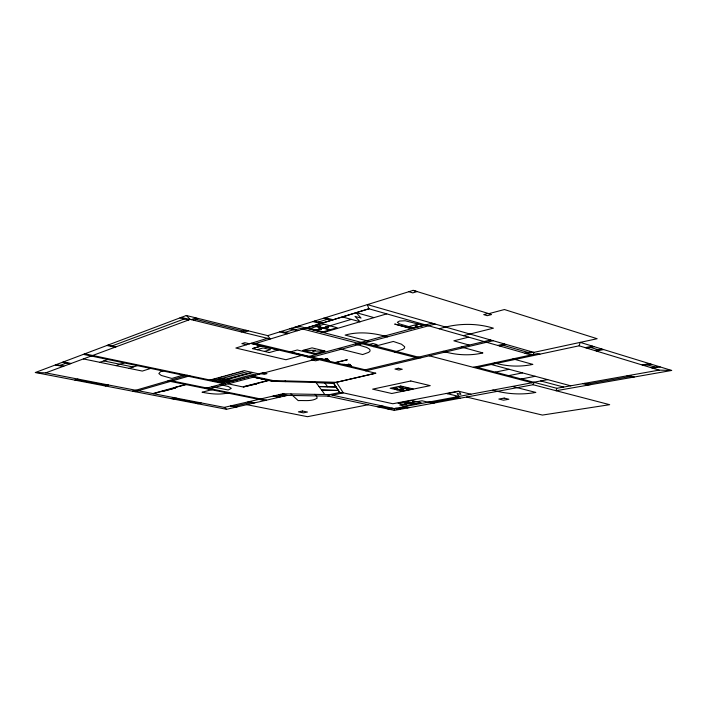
<?xml version="1.0" encoding="UTF-8"?>
<svg xmlns="http://www.w3.org/2000/svg" width="707" height="707" viewBox="0 0 707 707"><rect width="100%" height="100%" fill="white"/><g stroke="black" fill="none" stroke-linecap="round" stroke-linejoin="round"><path stroke-width="1.06" d="M413.038 290.312L488.891 313.652L504.427 309.533L597.141 338.724L533.812 352.395L533.299 355.568L368.886 308.782L255.572 343.514L250.905 343.39L261.351 345.909L252.408 348.604L269.394 352.554M346.73 365.333C353.774 364.52 348.701 363.619 346.05 365.174M671.65 370.459L659.136 370.123L556.763 388.293L556.073 390.724L671.65 370.459L580.217 342.374L579.13 345.803L477.472 367.454L473.354 367.348L537.824 353.544L539.927 354.154M35.35 372.509L226.567 409.291L287.298 395.39L328.013 396.123L394.347 410.396L533.096 384.732L534.192 382.363L394.135 408.566L329.736 394.621L282.915 393.79L224.34 407.382L45.708 372.854L35.35 372.509L186.295 315.499L267.741 335.631L413.065 290.391L416.989 291.602L412.782 292.901L408.867 291.699M319.387 329.02L320.748 329.162L319.537 328.976M326.493 326.881L327.862 327.032L326.643 326.837M406.56 403.67L405.659 403.635M413.507 402.345C409.989 401.823 415.592 402.866 412.959 402.062M328.013 396.123L329.736 394.621L339.714 392.447L343.266 392.845L392.862 403.75L458.277 391.157L470.924 394.197M60.051 365.378L66.343 363.036M112.015 345.962L184.262 318.954M45.708 372.854L190.236 319.387L270.251 339.015L267.741 335.631M191.288 319.644L196.007 317.903M193.656 320.227L198.384 318.486M348.197 364.308L350.318 364.777L348.259 364.299M99.864 362.32L107.853 359.492M115.966 365.634L124.079 362.877M74.889 380.11L77.929 379.085M76.869 380.49L79.909 379.465M129.116 368.347L137.335 365.643M241.184 331.883L246.08 330.275M243.411 332.431L248.316 330.832M150.653 368.427L142.328 371.069L83.364 358.917M103.346 385.589L106.483 384.599M105.255 385.951L108.401 384.97M285.027 332.378L293.555 329.736M318.318 322.083L327.527 319.237M267.387 338.308L235.873 348.03L285.937 359.739L301.421 355.488M164.192 370.441L160.374 371.785L158.845 373.57L161.223 375.435L170.767 378.165L171.934 378.404L184.58 374.701M306.166 328.066L368.939 308.791M252.629 348.595L261.466 345.944L278.328 349.974L269.287 352.59M314.871 330.319L351.326 319.37M257.154 349.709L263.119 347.924L270.428 349.665L264.427 351.423M386.756 313.864L323.497 332.511L306.184 328.03M132.527 391.201L187.284 375.267M134.984 391.669L189.856 375.806M302.932 350.416L312.043 347.871L324.884 351.034L315.72 353.527L302.932 350.416L315.375 350.318L312.591 351.087L324.884 351.034M152.853 393.587L185.543 384.484M153.499 393.693L163.927 390.794M186.171 384.608L173.851 387.745M163.803 390.918L175.725 387.896L164.413 391.033L163.317 390.671M84.805 353.827L225.197 383.203L210.041 380.048L244.215 370.654L259.69 374.065M408.823 326.625L413.798 328.021L423.546 325.388L405.208 320.775L399.535 321.04L397.343 322.312L399.499 323.903L408.823 326.625L418.553 323.965M307.351 356.894L432.048 323.161M251.992 372.368L221.839 380.507L229.395 382.089M435.097 324.036L310.24 357.592L309.242 356.39M369.257 344.433L372.792 343.496L377.185 344.636L373.65 345.573M205.251 388.488L316.338 359.05M319.882 358.891L321.049 358.582L324.778 359.483M320.713 359.094L321.871 358.785M171.156 398.633L174.496 397.749M208.15 389.08L253.645 377.105L273.088 381.32L333.51 383.008L375.744 373.208L250.905 343.39M439.277 328.808C456.757 323.267 475.82 322.799 493.398 328.189L463.368 335.666M172.915 398.969L176.264 398.094M373.49 346.651L393.331 341.454L401.514 344.212L404.704 346.81L404.466 348.047L403.025 349.249L394.435 352.051M323.612 359.783C326.007 358.175 331.565 359.076 324.31 359.951M213.258 389.318L202.069 392.235C210.995 393.949 220.416 395.125 229.307 392.588M327.164 360.641L328.357 360.34M328.039 360.853L329.206 360.543L325.476 359.651M335.012 362.567L347.323 359.748L335.648 362.726M268.448 380.322L242.625 386.879L228.078 383.83M252.24 376.036L253.645 377.105L272.946 381.303L274.705 380.914L236.659 372.73M342.435 364.308L347.234 364.883M343.248 364.494L344.424 364.202M196.016 403.414L199.418 402.566M349.497 365.996L350.699 365.713M197.713 403.741L201.124 402.902M350.345 366.199L351.52 365.908L347.906 365.042M468.661 337.168L453.876 340.809L469.183 345.078M255.572 343.514L365.21 369.814L490.64 339.996M493.168 340.721L365.696 370.857L365.21 369.814M336.417 382.293L375.744 373.208M497.781 345.458L504.374 343.938M234.353 406.295L250.861 402.486M277.179 396.415L282.005 395.301M499.637 345.988L506.23 344.468M524.956 353.191L531.576 351.75M332.414 395.204L343.266 392.845L336.479 382.31L272.363 380.525L273.061 381.32M526.733 353.694L533.352 352.263M400.763 386.049L390.158 388.258L402.539 391.112L413.171 388.938L400.736 386.022M585.246 347.658L592.484 346.138M586.987 348.189L594.225 346.677M396.813 389.822L407.453 387.613M594.658 350.522L601.896 349.028M596.363 351.043L603.601 349.558M495.28 372.138L509.146 369.301M508.633 375.647L522.535 372.889M368.1 404.749L307.518 416.688L246.778 404.66M521.315 378.979L535.243 376.292M377.803 406.843L382.231 405.986M447.178 393.658L459.135 391.36L460.902 394.373L457.111 393.472L458.931 396.441L446.32 393.454M379.359 407.17L383.786 406.322M412.676 402.159L413.374 402.371M412.764 403.476L411.686 403.688L415.654 404.121L405.217 401.815L411.739 400.56L421.089 402.672L414.549 403.9M387.869 409.008L392.305 408.169M533.741 382.248L547.695 379.632M389.398 409.335L393.843 408.505M398.068 408.77L405.465 407.4M432.083 402.442L456.43 397.917M642.133 364.953L649.371 363.619M643.706 365.431L650.953 364.096M651.394 367.764L658.632 366.456M652.95 368.241L660.188 366.933M587.331 384.06L629.672 376.592M217.659 381.639L233.655 380.958L218.41 377.75L233.619 380.967L210.041 380.048M329.736 394.621L324.787 394.559L321.676 390.052L338.282 390.432L339.714 392.447L333.51 383.008M214.203 378.908L233.655 380.958M78.38 379.986L104.91 385.094M174.585 398.536L197.713 402.99M231.472 405.73L237.216 406.852M230.447 405.968L236.182 407.082M56.233 364.618L63.851 366.138M55.34 364.962L62.95 366.473M62.499 362.258L70.17 363.805M249.023 401.656L254.829 402.813M247.954 401.903L253.76 403.061M167.912 380.905L264.692 400.56M63.409 361.913L71.098 363.46M169.565 380.419L266.468 400.153M212.065 386.685L228.22 389.999L231.295 388.355L228.379 386.508L220.107 384.555M274.219 395.805L280.122 397.034M103.832 360.915L133.199 367.004M273.07 396.07L278.965 397.29M280.202 394.418L286.123 395.655M279.044 394.683L284.956 395.92M83.355 354.375L223.553 383.636M256.217 383.724L256.818 383.857L243.349 386.985L269.058 380.454L253.645 377.105M255.156 383.698L255.757 383.821M221.989 376.769L237.234 380.012M229.254 374.772L244.569 378.068M225.604 375.771L240.884 379.04M106.907 345.484L114.958 347.234M395.726 408.266L400.401 409.282M394.435 408.505L399.11 409.521M232.939 373.756L248.298 377.078M381.568 406.746L390.087 408.584M240.415 371.696L255.854 375.081M107.977 345.078L116.036 346.837M405.88 406.366L399.72 405.005L421.982 400.781L428.195 402.195M404.431 406.64L409.114 407.665M403.114 406.887L407.798 407.912M429.715 401.912L434.443 402.981M428.327 402.168L433.055 403.237M455.52 397.078L460.284 398.2M454.053 397.352L458.808 398.474M246.566 344.733L241.874 343.62L244.825 342.701L249.518 343.823M466.549 397.042L542.428 415.071L609.664 404.687L533.096 384.732M308.526 356.575L289.808 352.095L297.276 349.983L316.064 354.543M325.14 359.386L325.839 359.554M347.597 364.785L348.277 364.953M181.284 317.399L189.9 319.511M179.94 317.903L188.557 320.006M196.016 319.361L243.623 331.079M492.814 390.105C506.751 394.108 521.554 395.072 535.826 392.429L512.363 386.446M338.423 348.489L362.656 354.56L368.7 352.342L369.973 351.176L370.061 349.956L368.939 348.71L366.606 347.411L355.25 343.938M281.245 331.424L288.801 333.324M279.751 331.883L287.307 333.784M289.746 328.764L297.347 330.708M295.146 327.085L360.809 344M291.275 328.287L298.875 330.24M298.372 326.077L420.904 357.804M361.993 343.682L418.721 358.325M369.876 341.561L345.131 335.1C358.997 331.212 373.773 332.9 387.436 336.841M477.472 367.454L556.763 388.293M429.343 355.807L532.132 382.752M312.848 321.561L320.536 323.594M540.669 380.949L563.709 387.065M314.465 321.058L322.162 323.099M443.024 351.317C455.918 355.135 469.757 355.992 482.899 352.934L461.256 346.978M491.285 364.512L570.743 385.81M494.317 362.859C506.778 366.562 520.131 367.066 532.857 364.397L512.937 358.873M325.308 317.673L333.05 319.758M323.647 318.194L331.389 320.271M342.409 316.93L360.022 321.747M584.689 383.335L589.965 384.776M582.877 383.662L588.153 385.094M412.031 328.578L394.7 324.071L411.43 328.737M374.012 317.62L356.284 312.671L361.038 318.079L355.029 316.418L360.049 321.738M502.924 345.228L528.253 352.475M533.812 352.395L367.331 304.567L368.886 308.782M628.983 375.47L634.267 377.008M627.021 375.824L632.305 377.352M579.13 345.803L659.136 370.123M590.592 347.437L598.263 349.779M647.32 364.768L655 367.119M282.915 393.79L287.298 395.39M224.34 407.382L226.567 409.291M290.922 393.932L298.195 400.613C304.39 400.189 311.716 401.762 317.125 398.156L316.648 396.22L314.801 394.356M186.295 315.499L190.236 319.387M285.151 380.879L285.814 381.683M324.699 382.787L327.58 386.747M314.535 381.7L315.11 382.496M394.135 408.566L394.347 410.396M321.278 329.179L318.804 329.117L321.278 329.179M393.675 388.17C397.59 390.847 400.524 386.879 393.675 388.17M328.393 327.041L325.892 326.988L328.393 327.041M398.96 387.056C402.866 389.76 405.871 385.757 398.96 387.056M399.888 389.601C403.741 392.261 406.728 388.337 399.888 389.601M405.182 388.505C409.035 391.192 412.084 387.224 405.182 388.505M407.038 403.617L405.129 403.556L407.038 403.617M316.232 325.777L314.96 326.166L319.043 327.235L320.324 326.846L316.232 325.777M316.683 326.484L310.126 328.481L323.09 331.839L329.692 329.895L316.683 326.484M324.018 324.23L317.346 326.263L330.372 329.674L337.089 327.695L324.018 324.23M416.511 325.68L414.965 326.104L417.351 325.918L416.511 325.68M227.583 381.276L225.78 381.762L229.156 382.036L227.583 381.276M262.818 372.722L260.114 373.446L264.259 374.357L266.972 373.641L262.818 372.722M314.429 358.97L311.345 359.792L315.622 360.809L318.707 359.996L314.429 358.97M488.024 313.484L483.738 314.624L487.229 315.684L491.515 314.562L488.024 313.484M327.465 360.367L327.465 360.367M349.815 365.74L349.859 365.749M398.315 368.276L394.983 369.045L398.934 370.017L402.274 369.248L398.315 368.276M410.82 380.985L372.633 389.15L391.775 393.499L430.236 385.642L410.82 380.985M302.446 411.023L298.381 411.863L303.374 412.861L307.457 412.031L302.446 411.023M404.554 401.956L398.129 403.184L407.435 405.244L413.887 404.033L404.554 401.956M504.197 398.103L498.842 399.057L503.517 400.189L508.881 399.252L504.197 398.103M327.889 359.377L325.75 358.873L327.836 359.377M333.412 383.008L316.002 382.567L319.016 386.526L336.161 386.968L333.412 383.008M336.037 386.994L318.963 386.552L321.623 390.043L338.467 390.485L336.037 386.994"/></g></svg>
